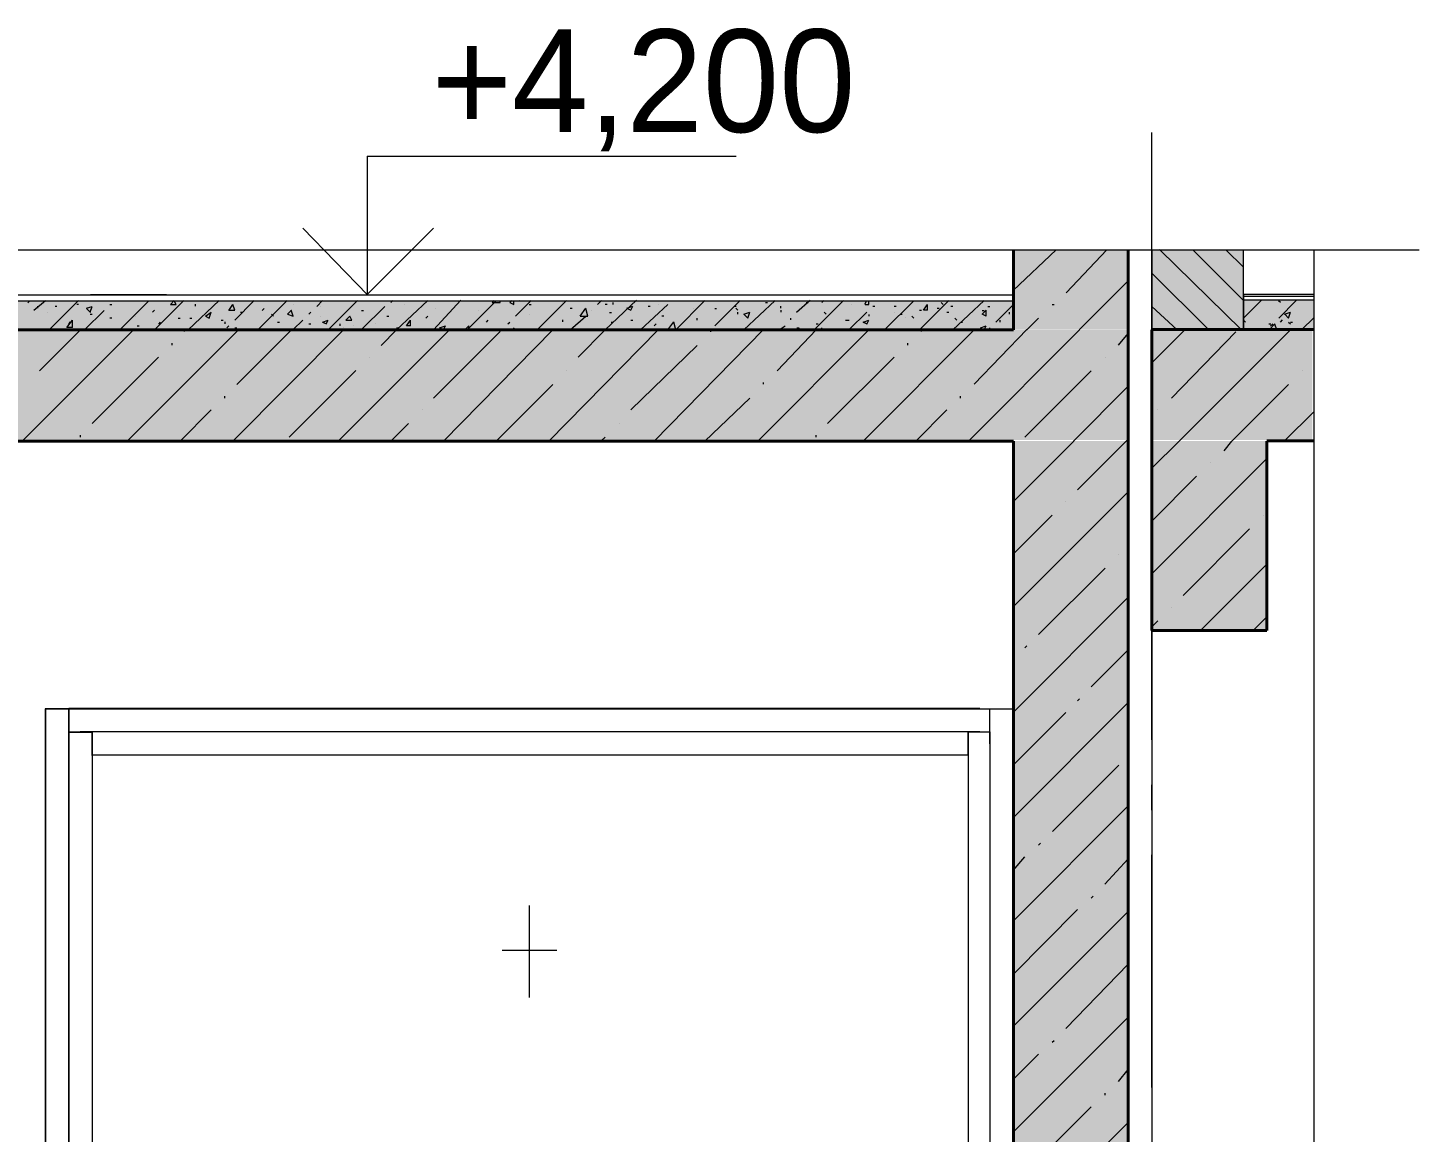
# Model space of a CAD drawing. Header units: millimetres. Extents: x -401725 to 250493, y 305116 to 802890.
# Drawn here: x -375103.188 to -375101.999, y 508954.867 to 508955.809 of the extents above; entities that cross this region are included whole.
import ezdxf

# ---------------------------------------------------------------- set-up
doc = ezdxf.new("R2010")
doc.units = ezdxf.units.MM
doc.layers.add('PDF _Геометрия', color=7, linetype='Continuous', true_color=0x1d1d1d)
doc.layers.add('PDF _Сплошная заливка', color=7, linetype='Continuous', true_color=0xffffff)
doc.layers.add('PDF _Текст', color=7, linetype='Continuous')

msp = doc.modelspace()

# ---------------------------------------------------------------- hatches: boundary and pattern name
at = {"layer": 'PDF _Сплошная заливка', "transparency": 33554559}
h = msp.add_hatch(color=256, dxfattribs=at)
h.paths.add_polyline_path([(-375105.5353, 508955.4574), (-375105.5353, 508955.5514), (-375106.0658, 508955.5514), (-375106.0658, 508955.4574)])
h.paths.add_polyline_path([(-375102.0905, 508955.4574), (-375102.0905, 508955.5514), (-375102.2288, 508955.5514), (-375102.2288, 508955.4574)])
h.paths.add_polyline_path([(-375102.2488, 508955.4574), (-375102.2488, 508955.5514), (-375103.3904, 508955.5514), (-375103.3904, 508955.4574)])

# ---------------------------------------------------------------- linework, layer by layer
at = {"color": 6, "lineweight": 30}
for points in [[(-375102.3458, 508955.4563), (-375103.3691, 508955.4566), (-375103.3691, 508955.428), (-375104.9171, 508954.6531), (-375105.5343, 508954.653)], [(-375103.389, 508953.878), (-375102.3457, 508953.8779), (-375102.3454, 508955.4563)]]:
    msp.add_lwpolyline(points, dxfattribs=at)
at = {"layer": 'PDF _Геометрия', "color": 7, "lineweight": 9}
for points in [[(-375102.2276, 508955.4981), (-375102.2276, 508955.7199)], [(-375102.8976, 508955.6998), (-375102.5826, 508955.6998)], [(-375102.8975, 508955.5814), (-375102.8975, 508955.6998)], [(-375102.2276, 508955.5515), (-375102.2276, 508955.6199), (-375102.2276, 508952.5498)], [(-375102.1493, 508955.5516), (-375102.1493, 508955.6198)], [(-375104.0474, 508955.6196), (-375101.9992, 508955.6196)], [(-375103.389, 508955.5814), (-375102.3457, 508955.5814), (-375102.3457, 508955.6197)], [(-375102.0893, 508955.6198), (-375102.0893, 508954.0482)], [(-375103.389, 508955.5763), (-375102.3457, 508955.5763), (-375102.3457, 508955.5814)], [(-375103.1341, 508955.5815), (-375103.0692, 508955.5815)], [(-375103.0692, 508955.5814), (-375102.8975, 508955.5814)], [(-375102.9573, 508955.5813), (-375102.8391, 508955.5813)], [(-375102.3457, 508955.5514), (-375102.3457, 508955.5763)], [(-375102.0893, 508955.5816), (-375102.1494, 508955.5816)], [(-375102.0893, 508955.5798), (-375102.1494, 508955.5798)], [(-375102.0893, 508955.5766), (-375102.1494, 508955.5766)], [(-375102.1493, 508955.5815), (-375102.1493, 508955.58)], [(-375102.1493, 508955.58), (-375102.1493, 508955.5765)], [(-375102.1493, 508955.5765), (-375102.1493, 508955.5516)], [(-375103.389, 508955.5514), (-375102.3458, 508955.5514)], [(-375102.2277, 508955.5516), (-375102.1493, 508955.5516)], [(-375102.1494, 508955.5516), (-375102.0893, 508955.5516)], [(-375102.4359, 508955.4565), (-375103.3226, 508955.4565)], [(-375102.3457, 508955.228), (-375102.3457, 508955.4563)], [(-375102.2276, 508955.4381), (-375102.2276, 508955.4597)], [(-375102.2276, 508955.2015), (-375102.2276, 508955.3982)], [(-375103.1726, 508955.2282), (-375103.1526, 508955.2282)], [(-375103.1724, 508953.928), (-375103.1724, 508955.228)], [(-375103.1724, 508955.228), (-375103.1724, 508955.198)], [(-375103.1723, 508955.228), (-375102.3457, 508955.228)], [(-375103.1526, 508954.8448), (-375103.1526, 508955.2082), (-375103.1526, 508955.2282)], [(-375103.1425, 508955.2282), (-375103.1526, 508955.2282)], [(-375103.1526, 508955.2282), (-375103.1526, 508955.1982)], [(-375102.3743, 508955.2281), (-375103.1427, 508955.2281)], [(-375102.3658, 508955.1981), (-375102.3658, 508955.2281)], [(-375102.3657, 508955.228), (-375102.3457, 508955.228)], [(-375102.3457, 508955.1979), (-375102.3457, 508955.228)], [(-375103.1425, 508955.2081), (-375103.1526, 508955.2081)], [(-375103.1525, 508955.208), (-375103.1325, 508955.208)], [(-375102.3743, 508955.2082), (-375103.1427, 508955.2082)], [(-375102.3843, 508955.2082), (-375103.1327, 508955.2082)], [(-375103.1325, 508955.208), (-375103.1325, 508954.8449)], [(-375103.1325, 508955.188), (-375103.1325, 508955.208)], [(-375102.3843, 508955.1883), (-375102.3843, 508955.2082), (-375102.3843, 508954.8448)], [(-375102.3841, 508955.2082), (-375102.3658, 508955.2082)], [(-375102.3693, 508955.2082), (-375102.3658, 508955.2082)], [(-375102.3658, 508955.2082), (-375102.3658, 508954.8447)], [(-375103.1724, 508955.198), (-375103.1724, 508954.8447)], [(-375103.1526, 508955.1982), (-375103.1526, 508954.8448)], [(-375102.3658, 508955.1981), (-375102.3658, 508954.8447), (-375102.3658, 508953.9281)], [(-375102.3457, 508954.8447), (-375102.3457, 508955.1979)], [(-375102.3843, 508955.1883), (-375103.1327, 508955.1883)], [(-375102.2276, 508955.1415), (-375102.2276, 508955.1631)], [(-375102.2276, 508954.9048), (-375102.2276, 508955.1032)], [(-375102.7592, 508955.0599), (-375102.7592, 508954.9815)], [(-375102.7358, 508955.0215), (-375102.7825, 508955.0215)]]:
    msp.add_lwpolyline(points, dxfattribs=at)
at = {"layer": 'PDF _Геометрия', "color": 7, "lineweight": 18}
for points in [[(-375102.8975, 508955.5814), (-375102.9525, 508955.6381)], [(-375102.8976, 508955.5816), (-375102.841, 508955.6382)]]:
    msp.add_lwpolyline(points, dxfattribs=at)
at = {"layer": 'PDF _Геометрия', "color": 7, "lineweight": 40}
for points in [[(-375102.2477, 508955.5516), (-375102.2477, 508955.6198)], [(-375102.3457, 508955.6197), (-375102.3457, 508955.5514)], [(-375102.3457, 508955.5514), (-375103.389, 508955.5514)], [(-375102.2477, 508955.4565), (-375102.2477, 508955.5516)], [(-375102.0893, 508955.5516), (-375102.2277, 508955.5516)], [(-375102.2276, 508955.5515), (-375102.2276, 508955.4565)], [(-375103.389, 508955.4563), (-375102.3458, 508955.4563)], [(-375102.3457, 508955.4563), (-375102.3457, 508953.878)], [(-375102.2477, 508953.8783), (-375102.2477, 508955.4566)], [(-375102.2276, 508955.4565), (-375102.2276, 508955.2948)], [(-375102.1292, 508955.4566), (-375102.0893, 508955.4566)], [(-375102.1292, 508955.2948), (-375102.1292, 508955.4564)], [(-375102.2276, 508955.2948), (-375102.1292, 508955.2948)]]:
    msp.add_lwpolyline(points, dxfattribs=at)
at = {"layer": 'PDF _Геометрия', "lineweight": 9}
for points in [[(-375102.1509, 508955.5514), (-375102.2209, 508955.6199)], [(-375102.1493, 508955.5765), (-375102.1926, 508955.6198)], [(-375102.1493, 508955.6049), (-375102.1643, 508955.6198)], [(-375102.3459, 508955.5849), (-375102.3093, 508955.6198)], [(-375102.3008, 508955.5831), (-375102.2659, 508955.6197)], [(-375102.1792, 508955.5516), (-375102.2274, 508955.5998)], [(-375102.2893, 508955.5516), (-375102.2477, 508955.5933)], [(-375103.1874, 508955.5746), (-375103.1857, 508955.5763)], [(-375103.1824, 508955.5681), (-375103.1724, 508955.5764)], [(-375103.1692, 508955.5515), (-375103.1442, 508955.5765)], [(-375103.1458, 508955.5732), (-375103.1442, 508955.5732)], [(-375103.1176, 508955.5731), (-375103.1159, 508955.5731)], [(-375103.109, 508955.5514), (-375103.0841, 508955.5763)], [(-375103.0792, 508955.5515), (-375103.0542, 508955.5764)], [(-375103.0658, 508955.5731), (-375103.0608, 508955.5731)], [(-375103.0657, 508955.5731), (-375103.0624, 508955.5764)], [(-375103.0608, 508955.5731), (-375103.0624, 508955.5763)], [(-375103.0507, 508955.5514), (-375103.0241, 508955.5764)], [(-375103.0442, 508955.5715), (-375103.0442, 508955.5732)], [(-375103.0158, 508955.568), (-375103.0124, 508955.573)], [(-375103.0108, 508955.5681), (-375103.0125, 508955.5731)], [(-375103.0108, 508955.5598), (-375102.9942, 508955.5765)], [(-375103.0091, 508955.5763), (-375103.0091, 508955.5763)], [(-375102.991, 508955.5515), (-375102.9659, 508955.5765)], [(-375102.9608, 508955.573), (-375102.9608, 508955.573)], [(-375102.9408, 508955.5713), (-375102.9358, 508955.5764)], [(-375102.931, 508955.5514), (-375102.9059, 508955.5765)], [(-375102.8774, 508955.5748), (-375102.8758, 508955.5764)], [(-375102.8725, 508955.5515), (-375102.8459, 508955.5765)], [(-375102.866, 508955.5733), (-375102.866, 508955.5733)], [(-375102.8409, 508955.5515), (-375102.8176, 508955.5766)], [(-375102.8124, 508955.5514), (-375102.7875, 508955.5763)], [(-375102.791, 508955.5748), (-375102.7842, 508955.5748)], [(-375102.7908, 508955.5747), (-375102.7891, 508955.5764)], [(-375102.7842, 508955.5748), (-375102.7842, 508955.5765)], [(-375102.7759, 508955.5748), (-375102.7725, 508955.5731)], [(-375102.7758, 508955.5747), (-375102.7742, 508955.5764)], [(-375102.7725, 508955.5731), (-375102.7725, 508955.5765)], [(-375102.7709, 508955.5631), (-375102.7576, 508955.5765)], [(-375102.7676, 508955.5766), (-375102.7676, 508955.5766)], [(-375102.7593, 508955.5731), (-375102.7576, 508955.5731)], [(-375102.7524, 508955.5515), (-375102.7274, 508955.5765)], [(-375102.7407, 508955.5764), (-375102.7407, 508955.5764)], [(-375102.731, 508955.5749), (-375102.731, 508955.5749)], [(-375102.7009, 508955.5731), (-375102.6975, 508955.5765)], [(-375102.6944, 508955.5515), (-375102.6677, 508955.5766)], [(-375102.6943, 508955.5733), (-375102.6927, 508955.5733)], [(-375102.6875, 508955.573), (-375102.6875, 508955.5747)], [(-375102.6642, 508955.5514), (-375102.6408, 508955.5731)], [(-375102.6492, 508955.5731), (-375102.6492, 508955.5731)], [(-375102.6342, 508955.5515), (-375102.6093, 508955.5764)], [(-375102.6008, 508955.5547), (-375102.5791, 508955.5764)], [(-375102.5759, 508955.5515), (-375102.5492, 508955.5765)], [(-375102.5593, 508955.5765), (-375102.5593, 508955.5765)], [(-375102.5574, 508955.5747), (-375102.5557, 508955.5747)], [(-375102.5311, 508955.5666), (-375102.5193, 508955.5766)], [(-375102.5227, 508955.5748), (-375102.521, 508955.5748)], [(-375102.5158, 508955.5514), (-375102.4908, 508955.5765)], [(-375102.5094, 508955.5748), (-375102.5076, 508955.5765)], [(-375102.4843, 508955.5732), (-375102.4843, 508955.5732)], [(-375102.4727, 508955.5732), (-375102.471, 508955.5765)], [(-375102.4725, 508955.573), (-375102.4691, 508955.573)], [(-375102.4691, 508955.573), (-375102.4691, 508955.5764)], [(-375102.4558, 508955.5514), (-375102.4308, 508955.5763)], [(-375102.426, 508955.5515), (-375102.4009, 508955.5764)], [(-375102.4191, 508955.5681), (-375102.4225, 508955.5681), (-375102.4191, 508955.5731)], [(-375102.4191, 508955.5681), (-375102.4191, 508955.5731)], [(-375102.4075, 508955.5747), (-375102.4058, 508955.573)], [(-375102.3974, 508955.5514), (-375102.3707, 508955.5764)], [(-375102.3608, 508955.558), (-375102.3457, 508955.5731)], [(-375102.3127, 508955.5731), (-375102.311, 508955.5731)], [(-375102.1491, 508955.5614), (-375102.1341, 508955.5764)], [(-375102.1193, 508955.5764), (-375102.1175, 508955.5749)], [(-375102.1192, 508955.5615), (-375102.1042, 508955.5765)], [(-375103.1792, 508955.5715), (-375103.1792, 508955.5699)], [(-375103.1708, 508955.5663), (-375103.1708, 508955.5663)], [(-375103.1643, 508955.5715), (-375103.1626, 508955.5715)], [(-375103.1391, 508955.5514), (-375103.1224, 508955.568)], [(-375103.1375, 508955.5698), (-375103.1325, 508955.5714)], [(-375103.1375, 508955.5697), (-375103.1341, 508955.5663)], [(-375103.1342, 508955.5664), (-375103.1325, 508955.5714)], [(-375103.1342, 508955.5648), (-375103.1325, 508955.5648)], [(-375103.1176, 508955.5616), (-375103.1159, 508955.5616)], [(-375103.0958, 508955.563), (-375103.0958, 508955.563)], [(-375103.0809, 508955.5665), (-375103.0792, 508955.5682)], [(-375103.0592, 508955.5614), (-375103.0575, 508955.5614)], [(-375103.0491, 508955.5615), (-375103.0475, 508955.5615)], [(-375103.0359, 508955.5632), (-375103.0309, 508955.5666)], [(-375103.0359, 508955.5631), (-375103.0325, 508955.5614)], [(-375103.0326, 508955.5615), (-375103.0309, 508955.5666)], [(-375103.0158, 508955.5681), (-375103.0108, 508955.5681)], [(-375103.0059, 508955.5665), (-375103.0043, 508955.5665)], [(-375102.9875, 508955.568), (-375102.9858, 508955.5697)], [(-375102.9793, 508955.5649), (-375102.9776, 508955.5632)], [(-375102.9658, 508955.5647), (-375102.9624, 508955.5681)], [(-375102.9658, 508955.5648), (-375102.9608, 508955.5631)], [(-375102.9608, 508955.5631), (-375102.9625, 508955.5681)], [(-375102.9475, 508955.5648), (-375102.9458, 508955.5665)], [(-375102.9374, 508955.5714), (-375102.9374, 508955.5714)], [(-375102.9374, 508955.563), (-375102.9374, 508955.563)], [(-375102.9158, 508955.5597), (-375102.9124, 508955.563)], [(-375102.9108, 508955.5597), (-375102.9125, 508955.5631)], [(-375102.9026, 508955.5516), (-375102.8825, 508955.5714)], [(-375102.9024, 508955.568), (-375102.9008, 508955.568)], [(-375102.881, 508955.5632), (-375102.8793, 508955.5632)], [(-375102.8476, 508955.5615), (-375102.8459, 508955.5632)], [(-375102.8391, 508955.5697), (-375102.8391, 508955.5697)], [(-375102.8293, 508955.5649), (-375102.8293, 508955.5649)], [(-375102.8024, 508955.5681), (-375102.8024, 508955.5681)], [(-375102.7592, 508955.5647), (-375102.7592, 508955.5647)], [(-375102.7242, 508955.5698), (-375102.7225, 508955.5698)], [(-375102.7242, 508955.5514), (-375102.7109, 508955.563)], [(-375102.7159, 508955.563), (-375102.7109, 508955.5698)], [(-375102.7158, 508955.5632), (-375102.7092, 508955.5632)], [(-375102.7092, 508955.5632), (-375102.7109, 508955.5697)], [(-375102.706, 508955.5683), (-375102.706, 508955.5683)], [(-375102.6908, 508955.5663), (-375102.6891, 508955.5663)], [(-375102.676, 508955.5698), (-375102.6709, 508955.5715)], [(-375102.6759, 508955.5699), (-375102.6725, 508955.5682)], [(-375102.6726, 508955.5681), (-375102.6709, 508955.5715)], [(-375102.6577, 508955.5715), (-375102.656, 508955.5715)], [(-375102.646, 508955.5633), (-375102.6443, 508955.5633)], [(-375102.6193, 508955.5699), (-375102.6193, 508955.5699)], [(-375102.6158, 508955.5597), (-375102.6158, 508955.5614)], [(-375102.6009, 508955.5697), (-375102.5992, 508955.5697)], [(-375102.5843, 508955.5715), (-375102.5826, 508955.5715)], [(-375102.5827, 508955.5699), (-375102.581, 508955.5682)], [(-375102.581, 508955.5648), (-375102.581, 508955.5665)], [(-375102.576, 508955.5648), (-375102.5726, 508955.5614)], [(-375102.5759, 508955.5649), (-375102.5709, 508955.5664)], [(-375102.5726, 508955.5615), (-375102.5709, 508955.5664)], [(-375102.5443, 508955.5699), (-375102.5443, 508955.5716)], [(-375102.5443, 508955.5682), (-375102.5443, 508955.5665)], [(-375102.5359, 508955.5599), (-375102.5359, 508955.5614)], [(-375102.5075, 508955.5664), (-375102.5057, 508955.5647)], [(-375102.486, 508955.5516), (-375102.471, 508955.5666)], [(-375102.4691, 508955.5646), (-375102.4691, 508955.5631)], [(-375102.4659, 508955.5715), (-375102.4642, 508955.5715)], [(-375102.4477, 508955.5716), (-375102.446, 508955.5716)], [(-375102.4476, 508955.5665), (-375102.4476, 508955.5665)], [(-375102.4425, 508955.5647), (-375102.4408, 508955.5647)], [(-375102.4376, 508955.5616), (-375102.4376, 508955.5616)], [(-375102.4325, 508955.563), (-375102.4308, 508955.5613)], [(-375102.426, 508955.5681), (-375102.4242, 508955.5681)], [(-375102.411, 508955.5699), (-375102.4093, 508955.5699)], [(-375102.4026, 508955.5665), (-375102.4009, 508955.5665)], [(-375102.3993, 508955.5716), (-375102.3976, 508955.5716)], [(-375102.3958, 508955.5614), (-375102.3941, 508955.5596)], [(-375102.3691, 508955.563), (-375102.3725, 508955.5647), (-375102.3691, 508955.5681)], [(-375102.3724, 508955.568), (-375102.3707, 508955.568)], [(-375102.3691, 508955.563), (-375102.3691, 508955.5681)], [(-375102.3676, 508955.5714), (-375102.3658, 508955.5714)], [(-375102.3493, 508955.5665), (-375102.3493, 508955.5648)], [(-375102.3342, 508955.5514), (-375102.3243, 508955.5615)], [(-375102.2058, 508955.5515), (-375102.2274, 508955.5714)], [(-375102.1141, 508955.5647), (-375102.1091, 508955.5664)], [(-375102.114, 508955.5647), (-375102.1107, 508955.5613)], [(-375102.1108, 508955.5614), (-375102.1091, 508955.5664)], [(-375102.0993, 508955.5516), (-375102.0893, 508955.5616)], [(-375103.1924, 508955.4565), (-375103.0974, 508955.5514)], [(-375103.1776, 508955.5165), (-375103.1425, 508955.5515)], [(-375103.1493, 508955.5533), (-375103.1543, 508955.5533), (-375103.1493, 508955.5598)], [(-375103.1526, 508955.5566), (-375103.151, 508955.5582)], [(-375103.1493, 508955.5533), (-375103.1493, 508955.5598)], [(-375103.1026, 508955.4564), (-375103.0075, 508955.5515)], [(-375103.0942, 508955.5548), (-375103.0925, 508955.5548)], [(-375103.0757, 508955.5563), (-375103.0741, 508955.558)], [(-375103.0543, 508955.5499), (-375103.0526, 508955.5516)], [(-375103.0225, 508955.5598), (-375103.0208, 508955.5598)], [(-375103.0192, 508955.5582), (-375103.0192, 508955.5565)], [(-375103.0176, 508955.5531), (-375103.0159, 508955.5548)], [(-375103.0125, 508955.4564), (-375102.9176, 508955.5516)], [(-375103.0108, 508955.5531), (-375103.0091, 508955.5531)], [(-375103.0091, 508955.5048), (-375102.9624, 508955.5515)], [(-375102.9842, 508955.558), (-375102.9842, 508955.558)], [(-375102.9742, 508955.558), (-375102.9725, 508955.558)], [(-375102.961, 508955.5516), (-375102.9526, 508955.5598)], [(-375102.9475, 508955.5564), (-375102.9458, 508955.5564)], [(-375102.9359, 508955.5581), (-375102.9309, 508955.5598)], [(-375102.9359, 508955.558), (-375102.9325, 508955.5565)], [(-375102.9326, 508955.5565), (-375102.9309, 508955.5598)], [(-375102.9224, 508955.4564), (-375102.8274, 508955.5513)], [(-375102.9209, 508955.5564), (-375102.9209, 508955.5547)], [(-375102.9176, 508955.5532), (-375102.9176, 508955.5532)], [(-375102.9158, 508955.5597), (-375102.9108, 508955.5597)], [(-375102.9092, 508955.5548), (-375102.9092, 508955.5548)], [(-375102.891, 508955.5565), (-375102.891, 508955.5565)], [(-375102.8858, 508955.5381), (-375102.8725, 508955.5514)], [(-375102.8726, 508955.5531), (-375102.8709, 508955.5531)], [(-375102.8608, 508955.5548), (-375102.8642, 508955.5548), (-375102.8608, 508955.5597)], [(-375102.8608, 508955.5548), (-375102.8608, 508955.5597)], [(-375102.8409, 508955.4932), (-375102.7842, 508955.5499)], [(-375102.836, 508955.5531), (-375102.8309, 508955.5548)], [(-375102.8359, 508955.5532), (-375102.8326, 508955.5516)], [(-375102.8342, 508955.5515), (-375102.8342, 508955.5515)], [(-375102.8326, 508955.5515), (-375102.8309, 508955.5548)], [(-375102.8324, 508955.4563), (-375102.7391, 508955.5515)], [(-375102.8309, 508955.5548), (-375102.8309, 508955.5548)], [(-375102.8142, 508955.5515), (-375102.8108, 508955.5547)], [(-375102.8141, 508955.5514), (-375102.8125, 508955.5514)], [(-375102.8108, 508955.5515), (-375102.8108, 508955.5547)], [(-375102.7959, 508955.5581), (-375102.7943, 508955.5598)], [(-375102.7826, 508955.5515), (-375102.7826, 508955.5515)], [(-375102.7775, 508955.5564), (-375102.7758, 508955.5581)], [(-375102.7726, 508955.5531), (-375102.7709, 508955.5514)], [(-375102.7425, 508955.4564), (-375102.6492, 508955.5514)], [(-375102.7343, 508955.5515), (-375102.7326, 508955.5515)], [(-375102.731, 508955.5599), (-375102.731, 508955.5582)], [(-375102.7176, 508955.5282), (-375102.6943, 508955.5515)], [(-375102.6892, 508955.5581), (-375102.6875, 508955.5581)], [(-375102.6875, 508955.5514), (-375102.6875, 508955.5514)], [(-375102.6726, 508955.5598), (-375102.6709, 508955.5598)], [(-375102.6527, 508955.4565), (-375102.5593, 508955.5516)], [(-375102.6525, 508955.5547), (-375102.6508, 508955.5564)], [(-375102.641, 508955.5514), (-375102.6359, 508955.5582)], [(-375102.6408, 508955.5515), (-375102.6342, 508955.5515)], [(-375102.6342, 508955.5515), (-375102.6359, 508955.5581)], [(-375102.6041, 508955.5498), (-375102.6041, 508955.5515)], [(-375102.5641, 508955.4563), (-375102.4691, 508955.5514)], [(-375102.5475, 508955.5164), (-375102.5142, 508955.5514)], [(-375102.5457, 508955.5514), (-375102.5408, 508955.5548)], [(-375102.5308, 508955.553), (-375102.5291, 508955.553)], [(-375102.5291, 508955.553), (-375102.5291, 508955.5515)], [(-375102.5142, 508955.5565), (-375102.5125, 508955.5565)], [(-375102.5093, 508955.5516), (-375102.5093, 508955.5531)], [(-375102.4893, 508955.5598), (-375102.4875, 508955.5598)], [(-375102.4876, 508955.5598), (-375102.4859, 508955.5598)], [(-375102.4744, 508955.5583), (-375102.471, 508955.5565)], [(-375102.4742, 508955.5565), (-375102.4742, 508955.5565)], [(-375102.4741, 508955.4564), (-375102.3792, 508955.5513)], [(-375102.474, 508955.558), (-375102.4691, 508955.5597)], [(-375102.4708, 508955.5563), (-375102.4691, 508955.5597)], [(-375102.4308, 508955.5514), (-375102.4308, 508955.5514)], [(-375102.4242, 508955.5499), (-375102.4242, 508955.5516)], [(-375102.3909, 508955.5581), (-375102.3892, 508955.5581)], [(-375102.3842, 508955.4565), (-375102.2892, 508955.5515)], [(-375102.3793, 508955.5049), (-375102.3343, 508955.5516)], [(-375102.3742, 508955.553), (-375102.3707, 508955.5514)], [(-375102.374, 508955.5531), (-375102.3691, 508955.5548)], [(-375102.3708, 508955.5514), (-375102.3691, 508955.5548)], [(-375102.3658, 508955.5515), (-375102.3658, 508955.5532)], [(-375102.3574, 508955.5597), (-375102.3574, 508955.558)], [(-375102.3559, 508955.5514), (-375102.3542, 508955.5514)], [(-375102.2276, 508955.5232), (-375102.1993, 508955.5515)], [(-375102.2108, 508955.4931), (-375102.1558, 508955.5498)], [(-375102.2041, 508955.4565), (-375102.1091, 508955.5515)], [(-375102.1491, 508955.5598), (-375102.1474, 508955.5581)], [(-375102.1277, 508955.5564), (-375102.126, 508955.5564)], [(-375102.1277, 508955.5514), (-375102.126, 508955.5514)], [(-375102.1274, 508955.5514), (-375102.1224, 508955.5564)], [(-375102.1261, 508955.5549), (-375102.1243, 508955.5566)], [(-375102.1208, 508955.5513), (-375102.1225, 508955.5563)], [(-375102.1176, 508955.5581), (-375102.1159, 508955.5599)], [(-375102.1108, 508955.558), (-375102.1091, 508955.5564)], [(-375102.1092, 508955.5581), (-375102.1075, 508955.5581)], [(-375103.0643, 508955.5382), (-375103.0643, 508955.5399)], [(-375102.6724, 508955.4831), (-375102.6158, 508955.538)], [(-375102.4359, 508955.5382), (-375102.4359, 508955.5399)], [(-375102.2561, 508955.5383), (-375102.2477, 508955.5482)], [(-375103.1327, 508955.4715), (-375103.076, 508955.5282)], [(-375102.8959, 508955.5282), (-375102.8959, 508955.5282)], [(-375102.5044, 508955.4716), (-375102.4476, 508955.5282)], [(-375102.2675, 508955.5282), (-375102.2675, 508955.5282)], [(-375102.9642, 508955.4597), (-375102.9075, 508955.5166)], [(-375102.7274, 508955.5165), (-375102.7274, 508955.5165)], [(-375102.3359, 508955.4598), (-375102.2792, 508955.5165)], [(-375102.0991, 508955.5163), (-375102.0991, 508955.5163)], [(-375102.7874, 508955.4563), (-375102.7391, 508955.5047)], [(-375102.5593, 508955.5049), (-375102.5593, 508955.5066)], [(-375102.2943, 508955.4565), (-375102.2477, 508955.5033)], [(-375102.1591, 508955.4563), (-375102.1107, 508955.5047)], [(-375103.0192, 508955.4932), (-375103.0192, 508955.4948)], [(-375102.6093, 508955.4564), (-375102.5709, 508955.4931)], [(-375102.3908, 508955.4932), (-375102.3908, 508955.4947)], [(-375103.0575, 508955.4565), (-375103.0309, 508955.4831)], [(-375102.8508, 508955.4831), (-375102.8508, 508955.4831)], [(-375102.4291, 508955.4565), (-375102.4025, 508955.4831)], [(-375102.2224, 508955.4831), (-375102.2224, 508955.4831)], [(-375102.1142, 508955.4566), (-375102.0893, 508955.4815)], [(-375102.8774, 508955.4564), (-375102.8624, 508955.4714)], [(-375102.6826, 508955.4715), (-375102.6826, 508955.4715)], [(-375103.1425, 508955.4599), (-375103.1425, 508955.4616)], [(-375102.6977, 508955.4566), (-375102.6943, 508955.4598)], [(-375102.5142, 508955.4598), (-375102.5142, 508955.4615)], [(-375102.3458, 508955.4048), (-375102.2941, 508955.4565)], [(-375102.2909, 508955.4149), (-375102.2493, 508955.4566)], [(-375102.2494, 508955.4565), (-375102.2477, 508955.4582)], [(-375102.2275, 508955.4332), (-375102.2042, 508955.4565)], [(-375102.1658, 508955.448), (-375102.1591, 508955.4564)], [(-375102.2276, 508955.3431), (-375102.1292, 508955.4415)], [(-375102.1776, 508955.4382), (-375102.1776, 508955.4382)], [(-375102.2275, 508955.3882), (-375102.1893, 508955.4264)], [(-375102.346, 508955.315), (-375102.2477, 508955.4132)], [(-375102.3009, 508955.4048), (-375102.3009, 508955.4048)], [(-375102.3459, 508955.3599), (-375102.3126, 508955.3932)], [(-375102.1325, 508955.393), (-375102.1325, 508955.393)], [(-375102.2009, 508955.3247), (-375102.1442, 508955.3815)], [(-375102.2558, 508955.3598), (-375102.2558, 508955.3598)], [(-375102.3242, 508955.2914), (-375102.2675, 508955.3481)], [(-375102.186, 508955.2948), (-375102.1292, 508955.3515)], [(-375102.346, 508955.2248), (-375102.2477, 508955.3232)], [(-375102.211, 508955.3148), (-375102.211, 508955.3148)], [(-375102.2274, 508955.298), (-375102.2224, 508955.303)], [(-375102.1409, 508955.2948), (-375102.1292, 508955.3065)], [(-375102.336, 508955.2799), (-375102.3343, 508955.2816)], [(-375102.2794, 508955.2466), (-375102.2477, 508955.2783)], [(-375102.346, 508955.1348), (-375102.2477, 508955.2332)], [(-375102.2909, 508955.2348), (-375102.2892, 508955.2365)], [(-375102.3459, 508955.1798), (-375102.3009, 508955.2248)], [(-375102.3125, 508955.1231), (-375102.2558, 508955.1797)], [(-375102.346, 508955.0466), (-375102.2477, 508955.145)], [(-375102.3244, 508955.1116), (-375102.3226, 508955.1133)], [(-375102.3459, 508955.0899), (-375102.336, 508955.1015)], [(-375102.2677, 508955.0783), (-375102.2477, 508955.0999)], [(-375102.2793, 508955.0664), (-375102.2775, 508955.0681)], [(-375102.346, 508954.9566), (-375102.2477, 508955.055)], [(-375102.3458, 508955.0014), (-375102.2909, 508955.0565)], [(-375102.301, 508954.9549), (-375102.2477, 508955.0099)], [(-375102.346, 508954.8666), (-375102.2477, 508954.9648)], [(-375102.3127, 508954.9433), (-375102.311, 508954.9448)], [(-375102.346, 508954.9116), (-375102.3243, 508954.9331)], [(-375102.2561, 508954.9098), (-375102.2477, 508954.9199)], [(-375102.2675, 508954.8982), (-375102.2675, 508954.8997)], [(-375102.3359, 508954.8314), (-375102.2792, 508954.8881)], [(-375102.346, 508954.7765), (-375102.2477, 508954.8749)]]:
    msp.add_lwpolyline(points, dxfattribs=at)
at = {"layer": 'PDF _Сплошная заливка', "lineweight": 5, "transparency": 33554559}
for points in [[(-375102.346, 508955.6198), (-375102.2477, 508955.6198), (-375102.346, 508955.5516), (-375102.2477, 508955.5516)], [(-375102.2277, 508955.6198), (-375102.1493, 508955.6198), (-375102.2277, 508955.5516), (-375102.1493, 508955.5516)], [(-375103.389, 508955.5763), (-375102.3458, 508955.5763), (-375103.389, 508955.5514), (-375102.3458, 508955.5514)], [(-375102.1492, 508955.5766), (-375102.0893, 508955.5766), (-375102.1492, 508955.5514), (-375102.0893, 508955.5514)], [(-375102.346, 508955.4565), (-375102.2477, 508955.4565), (-375102.346, 508953.8782), (-375102.2477, 508953.8782)], [(-375102.2276, 508955.4564), (-375102.1292, 508955.4564), (-375102.2276, 508955.2948), (-375102.1292, 508955.2948)]]:
    msp.add_solid(points, dxfattribs=at)

# ---------------------------------------------------------------- texts
at = {"layer": 'PDF _Текст', "insert": (-375102.8425, 508955.7559), "char_height": 0.08768, "attachment_point": 4, "style": ''}
msp.add_mtext('+4,200', dxfattribs=at)

doc.saveas('drawing.dxf')
